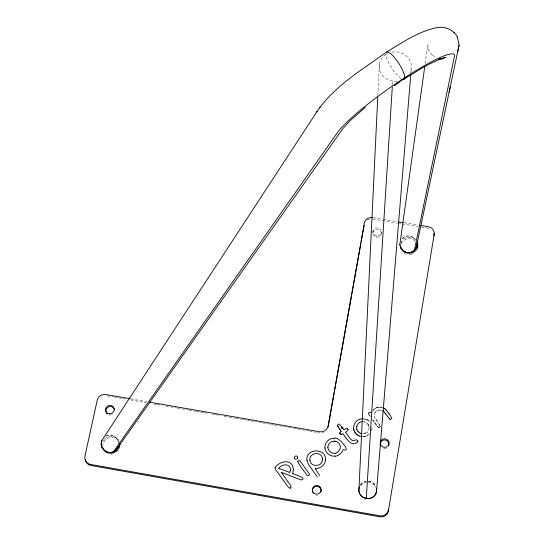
<?xml version="1.0" encoding="UTF-8"?>
<svg xmlns="http://www.w3.org/2000/svg" width="544" height="544" viewBox="0 0 544 544"><rect width="100%" height="100%" fill="white"/><g stroke="black" fill="none" stroke-linecap="round" stroke-linejoin="round"><path stroke-width="0.41" stroke-dasharray="2.72 2.04" d="M377.835 95.472L379.338 64.07M372.844 232.92L372.912 231.492M368.472 425.02L366.629 422.953L364.045 421.688L366.636 422.763L368.478 424.837L369.172 427.659L368.478 424.837M364.432 419.152L363.134 418.764L367.343 419.954L370.314 422.64M362.528 436.669L366.003 436.091L369.267 433.881M365.099 433.514C373.823 429.413 356.871 436.22 365.106 433.33M365.847 419.417L364.446 418.968M376.373 237.177L376.455 235.756M366.676 419.648L365.86 419.227M364.113 436.73L366.003 436.091M367.343 419.954L366.69 419.458M370.41 416.928L368.138 413.61L369.655 412.27L370.709 412.644M368.125 420.451L367.356 419.764M368.125 413.8L368.614 413.046M368.601 413.236L369.165 412.502M369.152 412.692L369.655 412.27M369.281 421.423L368.138 420.26M370.695 412.835L370.158 412.318M381.29 233.573A4.236 3.985 4.1 0 0 375.224 229.65A4.236 3.985 4.1 0 0 374.687 236.524A4.236 3.985 4.1 0 0 381.29 233.573L381.378 232.152A4.243 3.992 4.1 0 0 375.299 228.215A4.243 3.992 4.1 0 0 374.762 235.103A4.243 3.992 4.1 0 0 381.378 232.152M392.462 84.49L392.673 81.104M372.048 427.264L371.797 429.746M372.314 411.509C374.116 407.952 378.549 406.266 382.364 407.368M373.184 410.251L374.496 408.877M380.188 426.319L374.286 416.561L379.624 424.796L380.168 426.53L378.896 427.53L378.311 427.339L373.143 420.682M381.337 410.237C379.508 409.319 376.196 410.421 375.129 412.427C376.978 410.04 380.596 409.346 383.119 411.074M374.483 409.068L376.026 407.912M376.258 424.932L372.599 419.737M376.013 408.102L377.597 407.306M377.584 407.497L378.447 407.116M377.536 426.55L376.271 424.748M378.427 407.306L379.168 407.048M378.311 427.339L377.55 426.367M382.35 407.558L379.95 407.075M378.896 427.53L380.181 426.346M410.938 72.42L411.216 69.034M380.168 426.53L380.208 426.136M425.17 63.682L427.693 44.622L428.998 50.748L428.862 50.422L432.181 55.182L431.657 54.72L436.526 57.895M369.179 427.475L368.58 430.297L367.132 432.235M371.314 431.011L371.81 429.563M375.142 412.236L374.272 416.752M360.148 485.33C363.888 479.094 374.34 480.468 376.142 487.553M365.996 436.268L369.254 434.064M402.356 238.36C405.94 234.852 412.651 235.294 415.283 239.7M106.447 435.887C111.887 433.636 118.402 437.845 118.585 443.734M362.535 436.492L364.12 436.546M379.154 407.238L379.936 407.266M362.168 421.79L364.031 421.879M369.648 412.461L370.144 412.508M373.32 217.75L382.48 219.246M383.316 219.382L397.474 221.694M404.138 222.775L418.295 225.087M372.416 219.062L397.358 223.135M398.188 223.271L401.513 223.815M402.349 223.951L418.139 226.528M421.464 227.066L428.121 228.154A7.086 6.644 7.8 0 1 430.61 229.031M130.852 398.895L146.724 401.656M107.059 395.835L113.757 396.998M114.594 397.14L117.946 397.725M118.782 397.875L125.474 399.038M130.499 399.915L146.404 402.682M153.932 403.995L156.448 404.43M157.284 404.573L162.302 405.45M165.655 406.028L176.535 407.925M177.371 408.068L188.251 409.965M189.088 410.108L195.786 411.278M196.622 411.42L199.968 412.005M200.804 412.148L203.32 412.59M204.156 412.733L207.502 413.318M212.527 414.188L215.036 414.63M215.873 414.773L220.898 415.65M224.244 416.228L235.124 418.125M235.96 418.268L242.658 419.438M243.494 419.58L246.84 420.165M247.676 420.308L250.192 420.75M251.029 420.893L254.374 421.478M255.211 421.62L258.563 422.205M259.4 422.348L261.909 422.79M262.745 422.933L266.091 423.518M266.934 423.66L270.28 424.245M271.116 424.388L273.625 424.83M274.462 424.973L293.712 428.325M294.549 428.468L297.065 428.91M297.901 429.053L301.247 429.638M302.083 429.78L305.436 430.365M306.272 430.508L308.781 430.95M309.618 431.093L312.963 431.678M313.806 431.82L317.152 432.405M317.988 432.548L319.661 432.84M378.325 427.156L378.91 427.346M372.592 419.92L374.218 422.151M368.138 413.61L370.165 416.391M360.652 484.609A8.901 8.731 19.2 0 1 365.888 481.372M368.417 481.236A8.901 8.731 19.2 0 1 375.884 486.52M105.74 436.22A8.745 8.636 41.4 0 1 118.368 442.061M401.839 238.918A8.514 8.432 15.9 0 1 415.378 239.578M401.003 78.445A16.13 4.182 57.1 0 1 391.306 67.238A16.13 4.182 57.1 0 1 385.825 54.339M391.816 52.19A16.15 14.715 2.6 0 1 407.837 57.446A16.15 14.715 2.6 0 1 409.958 72.821M397.249 81.219A16.15 14.715 2.6 0 1 380.236 71.842A16.15 14.715 2.6 0 1 385.846 54.563M386.512 54.155A16.15 14.715 2.6 0 1 387.94 53.421M367.166 220.17A7.052 6.616 3.5 0 1 369.784 219.103M323.816 432.378A7.29 7.106 3.2 0 1 322.395 432.806M386.356 448.1A4.406 4.291 15.5 0 1 383.085 448.168M317.614 495.06A4.427 4.359 6.8 0 1 315.955 495.074M112.628 414.208A4.366 4.189 -26.7 0 1 112.241 414.44M111.411 414.78A4.366 4.189 -26.7 0 1 108.984 414.82M112.132 454.24A8.799 8.473 -30.1 0 1 110.486 454.254M108.188 453.737A8.799 8.473 -30.1 0 1 107.433 453.41M102.83 446.59A8.799 8.473 -30.1 0 1 119.286 441.578M104.958 438.777A8.813 8.486 -30 0 1 119.245 441.293M102.762 442.388A8.813 8.486 -30 0 1 103.04 441.633M103.401 440.878A8.813 8.486 -30 0 1 104.36 439.436M365.446 499.365A8.881 8.711 19.4 0 1 364.657 499.113M360.597 485.615A8.881 8.711 19.4 0 1 366.683 482.256M368.356 482.242A8.881 8.711 19.4 0 1 375.802 487.519M413.46 253.62A8.507 8.004 6.9 0 1 412.685 253.987M411.876 254.266A8.507 8.004 6.9 0 1 407.116 254.361M406.354 254.13A8.507 8.004 6.9 0 1 404.158 252.994M401.2 243.821A8.507 8.004 6.9 0 1 415.534 241.359M401.098 243.12A8.527 8.017 6.9 0 1 415.065 239.353"/><path stroke-width="0.82" d="M334.104 441.272C331.078 440.613 327.733 444.156 327.855 447.392M334.138 438.43C329.215 437.648 324.36 443.034 324.918 448.147M335.213 441.368L334.104 441.089M335.369 453.438L338.62 451.513L340.381 448.317C340.843 444.951 338.64 441.653 335.213 441.191M335.655 456.26C338.749 455.45 342.04 453.138 343.094 449.759L343.624 449.636C352.043 452.941 338.082 435.458 334.138 438.253M353.668 429.012C352.764 423.966 357.551 418.533 362.222 418.88M293.393 469.628C292.788 458.361 279.82 460.591 275.067 467.629M337.586 425.789L338.157 424.238L339.422 424.089L343.726 429.692M337.817 426.346L337.593 425.605M338.273 427.115L337.817 426.163M339.694 429.148L338.273 426.931M339.735 433.174L341.081 431.406M339.81 433.595L339.735 432.99M340.197 434.112L339.81 433.412M340.197 429.923L339.701 428.964M340.592 430.583L340.197 429.74M340.694 434.574L340.197 433.928M341.095 434.738L340.694 434.391M341.074 431.589L340.592 430.406M341.544 434.676L343.06 433.697C346.066 438.158 351.893 448.147 357.877 441.585C358.006 438.892 354.919 440.069 353.559 440.756L352.186 440.456C349.717 438.933 346.888 433.486 345.692 432.432M341.89 427.904L342.434 427.19L343.142 427.842M341.911 428.142L341.89 427.72M342.074 428.475L341.911 427.958M344.06 429.665L346.759 428.244L347.82 428.856L348.044 429.61M345.726 432.113L347.602 430.467L348.051 429.427M290.489 470.621C291.482 463.189 281.778 463.556 278.841 468.268M353.899 430.086L353.675 428.828M354.423 431.399L353.906 429.903M355.021 432.514L354.43 431.215M355.701 433.473L355.028 432.33M356.68 426.843C357.19 424.15 359.353 421.811 362.175 421.6M356.517 434.323L355.708 433.289M356.83 429.529L356.687 426.659M357.496 435.125L356.524 434.146M297.602 458.089L297.418 456.64C296.14 454.961 293.828 456.579 294.386 458.388M358.183 431.888L356.837 429.345M357.87 441.769L357.904 441.361M359.366 436.084L357.51 434.942M360.495 433.493L358.19 431.705M309.951 460.38C308.781 452.486 321.919 450.711 322.483 458.912M322.449 459.612L322.476 458.735M377.754 97.172L358.992 488.39C356.905 499.365 374.796 502.588 376.516 491.477L410.802 74.113M361.74 436.642L359.373 435.9M366.282 498.556L392.299 87.026M383.636 411.55L383.132 410.883M384.608 408.626L383.493 407.898M384.628 412.699L383.656 411.359M384.996 408.938L384.622 408.435M385.764 414.1L384.642 412.508M386.39 410.278L385.009 408.748M388.341 417.493L385.784 413.916M388.994 413.753L386.41 410.088M389.3 418.662L388.355 417.302M390 419.41L389.32 418.472M390.408 419.621L391.911 418.295L389.014 413.562M399.922 245.188A8.514 8.432 15.9 0 1 399.874 244.31L424.823 66.164M292.713 473.661L293.379 469.458M457.783 51.374L459.122 44.751L457.286 37.067M309.944 460.204C310.413 467.561 322.81 466.915 322.442 459.435M457.586 37.502C453.92 29.39 444.06 25.704 435.751 27.894C417.717 31.851 402.166 42.622 386.614 52.047C361.855 69.924 333.778 86.36 316.486 112.316L101.81 440.592L101.198 444.054L101.905 447.243L102.816 448.603M328.107 427.088L331.534 407.905M331.833 406.239L334.213 392.89M334.512 391.224L342.407 347.024M342.706 345.358L351.648 295.324M351.948 293.658L353.287 286.151M353.586 284.485L360.89 243.624M361.182 241.951L362.528 234.45M362.821 232.778L364.167 225.277M307.027 460.782C304.905 447.923 326.849 447.467 325.462 460.299M315.377 468.717C319.763 468.595 325.292 465.406 325.462 460.122M403.029 250.736C406.232 253.572 411.346 253.191 414.406 250.328L454.573 55.685A72.692 10.044 -35.2 0 0 404.389 77.928A72.692 10.044 -35.2 0 0 338.123 131.648L113.349 451.914L110.167 452.588L106.685 451.935L103.734 449.963A8.745 8.636 41.4 0 0 118.266 446.345M414.406 250.328L416.194 247.717L416.888 244.365A8.514 8.432 15.9 0 1 402.941 250.804M416.194 247.717L450.262 86.809M449.126 92.33L459.041 45.254M297.69 461.516L299.526 464.936L306.809 475.096L308.244 475.728L309.101 475.252L309.373 473.94L299.907 460.659L298.33 460.625L297.697 461.693M289.585 472.484L290.476 470.451M281.302 472.348L301.145 479.985L302.797 479.495L302.899 478.285L301.94 477.326L292.699 473.491M294.426 458.551C294.705 459.279 297.378 459.619 297.595 457.912M113.349 451.914L116.049 450.119L117.98 447.195M319.716 107.46L320.294 106.61M316.486 112.316L317.07 111.452M290.632 488.165L291.067 486.547L290.448 485.309L281.282 472.172M116.049 450.119L342.734 128.765L350.316 120.503L365.228 107.379M394.128 85.789L400.377 81.607M405.865 78.003L403.845 79.281A16.13 4.182 57.1 0 0 399.133 63.94A16.13 4.182 57.1 0 0 386.614 52.047M407.218 77.153C419.458 69.768 431.623 61.384 445.529 57.501L438.423 59.262M275.046 467.452L275.284 469.098L286.858 485.234L288.592 487.397L289.666 488.131L290.618 488.002M341.095 434.561L341.544 434.5M324.918 447.964C325.366 453.111 330.582 456.967 335.655 456.09M441.198 58.772L442.32 58.874L439.994 58.453M327.855 447.216C327.78 451.071 331.684 453.846 335.369 453.261M398.31 221.83L403.308 222.639M420.798 225.495L428.291 226.719A7.092 6.65 7.8 0 1 434.2 234.416L388.402 510.877A7.439 7.303 25.3 0 1 379.875 516.8L90.991 465.48A7.358 7.072 -32.7 0 1 85.354 459.843M130.016 398.745L105.794 394.529A7.283 6.97 -26.4 0 0 97.226 400.214L84.952 456.11A7.371 7.086 -32.6 0 0 90.528 464.44L379.97 515.848A7.453 7.31 25.1 0 0 388.511 509.918M149.233 402.091L319.634 431.746A7.303 7.12 3.2 0 0 328.093 425.979L364.371 222.999A7.058 6.63 3.5 0 1 372.49 217.614M360.502 433.316L362.025 433.616M289.571 472.314L278.752 468.418M390.021 419.227L390.429 419.431M307.02 460.612L308.387 464.236L317.308 476.986M315.234 468.969L315.248 468.622L319.627 475.599M453.941 32.307L454.247 32.749M400.574 247.67L402.37 250.288M399.874 244.31L400.438 246.996M376.455 489.022L376.516 491.477M376.577 489.049A8.901 8.731 19.2 0 1 366.71 498.624A8.901 8.731 19.2 0 1 359.407 486.846M102.245 447.957A8.745 8.636 41.4 0 1 101.408 445.726M101.266 444.904A8.745 8.636 41.4 0 1 101.211 443.19M101.517 441.442A8.745 8.636 41.4 0 1 101.803 440.592M400.948 248.411A8.514 8.432 15.9 0 1 400.275 246.874M407.198 76.609A16.15 14.715 2.6 0 1 401.105 80.362M433.928 233.349A7.086 6.644 7.8 0 1 434.017 235.838M380.521 441.544A4.413 4.298 15.4 0 1 387.77 440.048A4.413 4.298 15.4 0 1 386.22 447.114A4.413 4.298 15.4 0 1 380.276 442.687M380.202 444.577A4.406 4.291 15.5 0 1 380.433 442.626M380.596 442.252A4.406 4.291 15.5 0 1 388.831 445.271M312.392 491.64A4.427 4.359 6.8 0 1 316.86 486.424A4.427 4.359 6.8 0 1 321.001 491.932M312.657 492.483A4.427 4.359 6.8 0 1 312.501 492.068M106.631 413.161A4.366 4.189 -26.7 0 1 108.698 406.864A4.366 4.189 -26.7 0 1 114.539 409.904M107.188 413.821A4.366 4.189 -26.7 0 1 106.896 413.508M119.816 443.775A8.813 8.486 -30 0 1 102.959 448.004M417.119 242.039A8.527 8.017 6.9 0 1 412.427 252.742A8.527 8.017 6.9 0 1 401.254 247.615M416.962 243.454A8.507 8.004 6.9 0 1 417.608 247.996M313.847 493.129A4.434 4.366 6.6 0 0 321.062 490.559A4.434 4.366 6.6 0 0 315.173 485.676A4.434 4.366 6.6 0 0 313.847 493.129M109.181 413.821A4.372 4.196 -26.7 0 0 113.893 407.952A4.372 4.196 -26.7 0 0 106.461 407.075A4.372 4.196 -26.7 0 0 109.181 413.821"/></g></svg>
